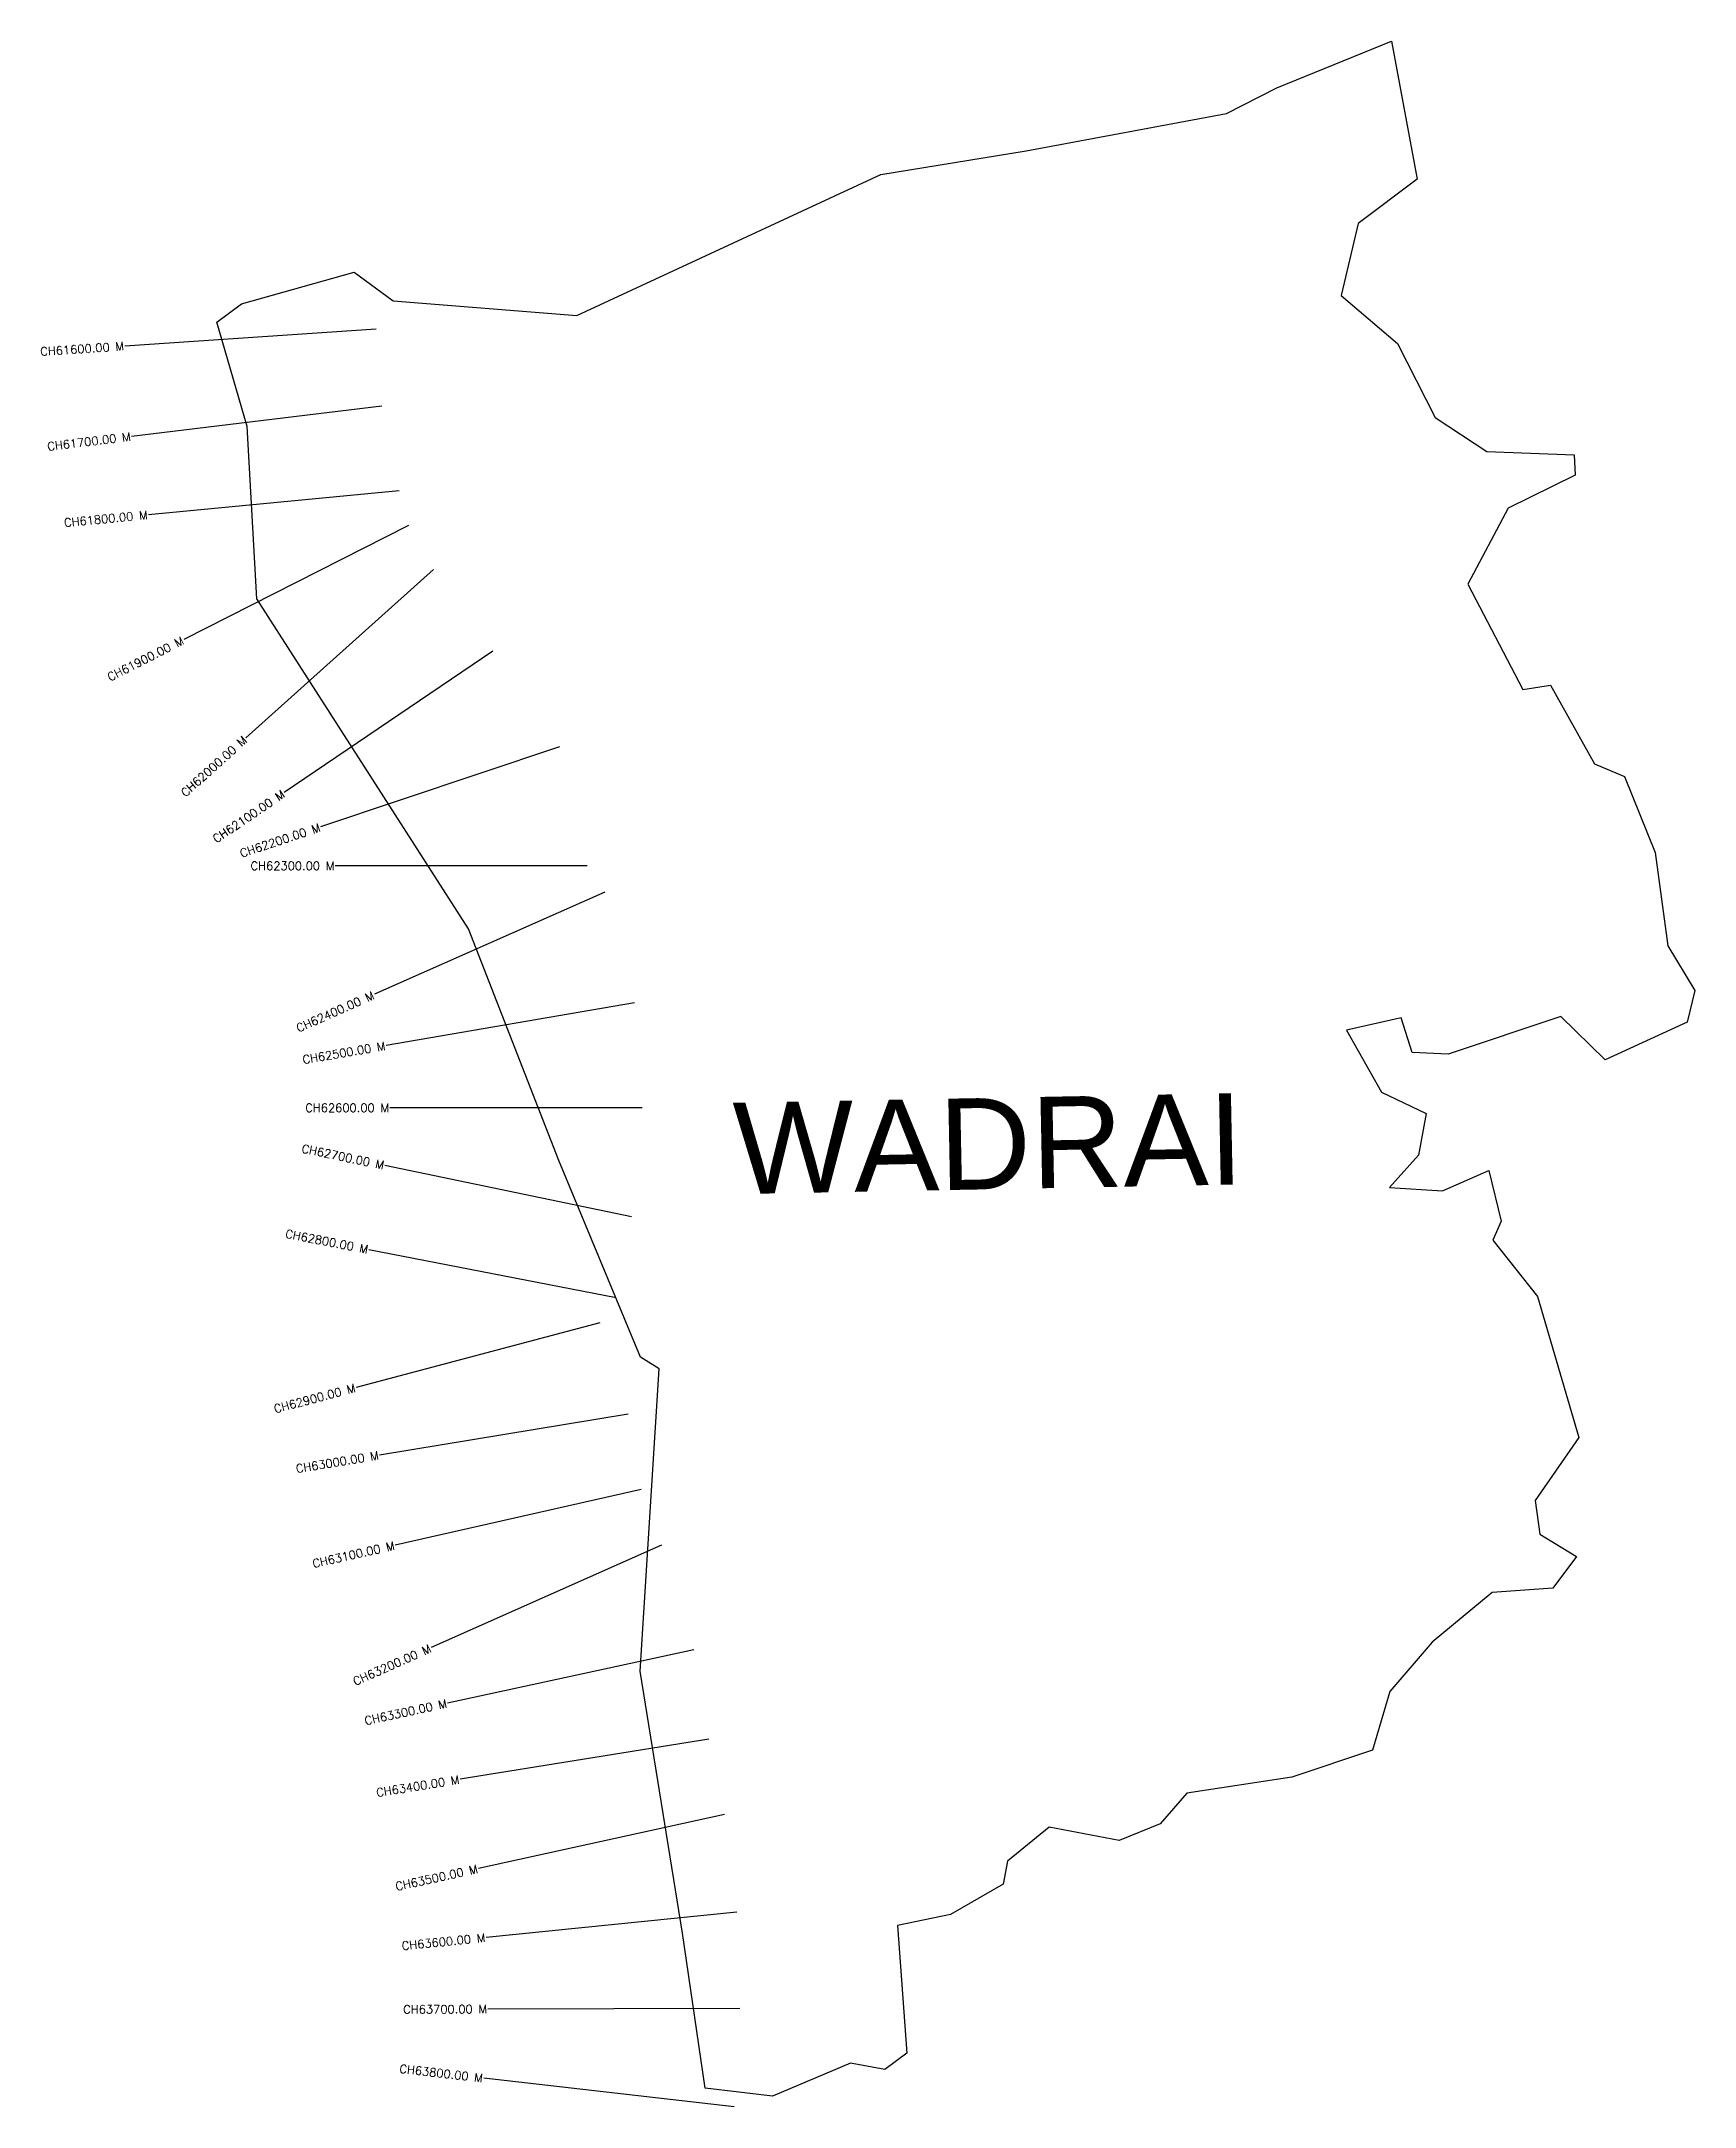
# Model space of a CAD drawing. Header units: metres. Extents: x 259346 to 261314, y 2175175 to 2177634.
import ezdxf
from ezdxf.enums import TextEntityAlignment as Align

# ---------------------------------------------------------------- set-up
doc = ezdxf.new("R2010")
doc.units = ezdxf.units.M
for name, color, linetype in [('CS', 134, 'Continuous'), ('CSMark', 6, 'Continuous'), ('village', 3, 'Continuous'), ('VILLAGE NAME', 250, 'Continuous')]:
    doc.layers.add(name, color=color, linetype=linetype)
doc.styles.get("Standard").update_dxf_attribs({"font": 'simplex.shx'})

msp = doc.modelspace()

# ---------------------------------------------------------------- linework, layer by layer
at = {"color": 6, "flags": 128}
msp.add_lwpolyline([(260816.5, 2177578.7), (260953.1, 2177634)], dxfattribs=at)
at = {"layer": 'CS'}
for p, q in [((259744.5, 2177291.4), (259445.2, 2177271.2)), ((259751, 2177199.7), (259453.1, 2177163.7)), ((259771.9, 2177098.9), (259473.3, 2177070.4)), ((259782.9, 2177057.5), (259515.3, 2176921.9)), ((259812.4, 2177005.3), (259589.2, 2176804.9)), ((259883.2, 2176908), (259634.8, 2176739.8)), ((259962.7, 2176794.1), (259678.2, 2176698.8)), ((259995.7, 2176652.5), (259695.7, 2176652.4)), ((260016.5, 2176621), (259742.2, 2176499.4)), ((260051.9, 2176489.4), (259756.3, 2176438.5)), ((260060.8, 2176364.3), (259760.8, 2176364.3)), ((260048.3, 2176234.4), (259754.6, 2176295.6)), ((260030, 2176138.1), (259735.6, 2176195.4)), ((260010.4, 2176108.3), (259720.4, 2176031.4)), ((260044.4, 2175999.6), (259748.4, 2175950.9)), ((260059.7, 2175909.8), (259767.1, 2175843.6)), ((260083.8, 2175843.7), (259809.7, 2175721.7)), ((260122.5, 2175719), (259829.3, 2175655.6)), ((260140.4, 2175612.5), (259844.2, 2175564.9)), ((260158.9, 2175523.1), (259866, 2175458.6)), ((260173.6, 2175406.7), (259875.2, 2175376.6)), ((260177.4, 2175292.2), (259877.4, 2175291.3)), ((260170.4, 2175175.1), (259872.4, 2175209.1))]:
    msp.add_line(p, q, dxfattribs=at)
at = {"layer": 'village', "color": 6}
for points in [[(260953.1, 2177634, 0), (260983.3, 2177470, 0), (260913.2, 2177417.1, 0), (260892.9, 2177331.3, 0), (260959.9, 2177274.4, 0), (261004.9, 2177186.2, 0), (261066.2, 2177145.6, 0), (261170.4, 2177141.8, 0), (261171.6, 2177117.3, 0), (261091.9, 2177078.1, 0), (261043.6, 2176987.7, 0), (261109.1, 2176862.4, 0), (261142.3, 2176867.3, 0), (261194.6, 2176774, 0), (261230.3, 2176758.8, 0), (261266.8, 2176668.3, 0), (261281.9, 2176557.1, 0), (261313.8, 2176504, 0)], [(261313.8, 2176504, 0), (261304.7, 2176466.3, 0), (261207.4, 2176421.3, 0), (261154.3, 2176472.9, 0), (261020.2, 2176428.3, 0), (260977.5, 2176430.2, 0), (260964.5, 2176471.6, 0), (260899.5, 2176456.8, 0), (260941, 2176382.9, 0), (260994.1, 2176357.4, 0), (260985, 2176308, 0), (260950.7, 2176269.6, 0), (261013.8, 2176265.5, 0), (261068.7, 2176289.8, 0), (261083.3, 2176229.4, 0), (261073.5, 2176206.7, 0), (261126.6, 2176139.5, 0), (261175.8, 2175971.7, 0), (261124.1, 2175896.8, 0), (261129.6, 2175856.6, 0), (261173.1, 2175830, 0), (261144.8, 2175792.3, 0), (261072.8, 2175787.1, 0), (261001.4, 2175728.3, 0), (260950.8, 2175669.5, 0), (260930.3, 2175599.4, 0), (260834.3, 2175567.4, 0), (260709.4, 2175548.4, 0), (260677.5, 2175511.8, 0), (260628.9, 2175492, 0), (260545.3, 2175507.8, 0), (260495.8, 2175467.4, 0), (260490.5, 2175440.2, 0), (260427.8, 2175403.9, 0), (260365, 2175390.7, 0), (260376.2, 2175239, 0), (260349.7, 2175219.3, 0), (260308.8, 2175226.8, 0), (260216, 2175187.7, 0), (260135.8, 2175197.1, 0), (260109.1, 2175381.8, 0), (260058.4, 2175693.7, 0), (260081.4, 2176053.6, 0), (260058.8, 2176067.3, 0), (259961.8, 2176301.5, 0), (259854.4, 2176577.5, 0), (259602.5, 2176970.3, 0), (259590.8, 2177175.5, 0), (259554.6, 2177299.5, 0), (259583.9, 2177321.6, 0), (259718, 2177359, 0), (259764.6, 2177325, 0), (259983.2, 2177307.4, 0), (260345.1, 2177475.5, 0), (260518.1, 2177503.6, 0), (260756.5, 2177547.9, 0), (260816.5, 2177578.7, 0)]]:
    msp.add_polyline3d(points, dxfattribs=at)

# ---------------------------------------------------------------- texts
at = {"layer": 'CSMark'}
for s, rotation, p in [('CH61600.00 M', 3.8508, (259444.2, 2177271.2)), ('CH61700.00 M', 6.8913, (259452.1, 2177163.5)), ('CH61800.00 M', 5.4517, (259472.3, 2177070.3)), ('CH61900.00 M', 26.8861, (259514.4, 2176921.4)), ('CH62000.00 M', 41.9254, (259588.4, 2176804.2)), ('CH62100.00 M', 34.1198, (259634, 2176739.2)), ('CH62200.00 M', 18.5137, (259677.3, 2176698.5)), ('CH62300.00 M', 0.0088, (259694.7, 2176652.4)), ('CH62400.00 M', 23.9207, (259741.3, 2176499)), ('CH62500.00 M', 9.7677, (259755.3, 2176438.3)), ('CH62700.00 M', 348.2345, (259753.7, 2176295.8)), ('CH62800.00 M', 348.9761, (259734.6, 2176195.6)), ('CH62900.00 M', 14.8559, (259719.4, 2176031.1)), ('CH63000.00 M', 9.3452, (259747.4, 2175950.7)), ('CH63100.00 M', 12.7528, (259766.1, 2175843.4)), ('CH63200.00 M', 23.9959, (259808.8, 2175721.3)), ('CH63300.00 M', 12.1999, (259828.3, 2175655.4)), ('CH63400.00 M', 9.1386, (259843.2, 2175564.7)), ('CH63500.00 M', 12.4156, (259865, 2175458.4)), ('CH63600.00 M', 5.7703, (259874.2, 2175376.5)), ('CH63700.00 M', 0.1686, (259876.4, 2175291.3)), ('CH63800.00 M', 353.5041, (259871.4, 2175209.2))]:
    msp.add_text(s, height=10, rotation=rotation, dxfattribs=at).set_placement(p, align=Align.MIDDLE_RIGHT)
msp.add_text('CH62600.00 M', height=10, dxfattribs=at).set_placement((259759.8, 2176364.3), align=Align.MIDDLE_RIGHT)
at = {"layer": 'VILLAGE NAME', "insert": (260168.3, 2176370.2), "char_height": 108.748, "attachment_point": 1, "rotation": 1.1028}
msp.add_mtext_dynamic_manual_height_columns('{\\fArial|b0|i0|c0|p34;WADRAI}', width=726.929, gutter_width=543.7, heights=[0], dxfattribs=at)

doc.saveas('drawing.dxf')
